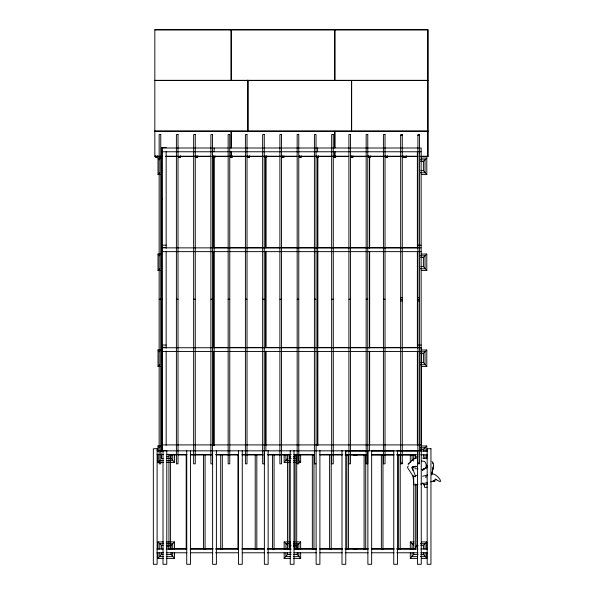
<?xml version="1.0" encoding="UTF-8"?>
<svg xmlns="http://www.w3.org/2000/svg" width="594" height="594" viewBox="0 0 594 594"><rect width="100%" height="100%" fill="white"/><g stroke="black" fill="none" stroke-linecap="round" stroke-linejoin="round"><path stroke-width="0.89" d="M412.741 470.359L412.86 467.211M424.324 484.496L424.762 487.503L427.071 487.102M423.552 468.777L422.609 469.706L422.735 470.507L423.047 469.334M432.291 471.822L431.816 474.175L433.702 464.82L432.514 463.112M413.372 476.707L413.573 476.173L413.372 476.707L407.729 467.946L407.581 467.01L408.293 466.015M413.476 466.401L412.563 467.456L412.57 468.339L415.392 476.032L415.02 476.819L415.466 475.579L416.839 475.386M161.397 552.65L161.397 554.484L158.011 558.412L158.011 552.917M287.548 458.523L284.155 462.451L290.57 462.451M287.548 552.65L287.548 554.484L284.155 558.412L284.155 552.917M410.306 455.13L410.306 462.451L413.699 458.523M413.699 552.65L413.699 554.484L410.306 558.412L410.306 552.917M161.672 174.577L158.011 174.577L159.779 172.802M161.672 270.537L158.011 270.537L159.779 268.763M161.672 366.491L158.011 366.491L159.779 364.723M421.302 174.577L426.796 174.577L423.403 170.641L423.403 161.479L426.796 158.086L421.302 158.086M163.506 462.451L158.011 462.451L159.779 460.684M421.302 270.537L426.796 270.537L423.403 266.602L423.403 257.44L426.796 254.046L421.302 254.046M166.691 545.322L171.102 545.322L174.495 541.928L174.495 549.257M421.302 366.491L426.796 366.491L423.403 362.563L423.403 353.4L426.796 350.007L421.302 350.007M297.252 548.982L297.252 545.322L300.646 541.928L296.978 541.928M420.76 449.361L423.403 449.361L426.796 445.968L426.796 451.462M423.403 548.982L423.403 545.322L426.796 541.928L421.302 541.928M431.385 474.91C432.536 470.975 442.159 479.722 440.243 481.697L435.046 479.113L436.464 479.618L434.964 479.648M410.499 461.842L408.048 464.174L409.214 463.743M413.61 466.661L411.642 467.968L414.263 466.401L412.719 467.003L415.303 466.216L414.731 467.226L416.505 466.327L414.627 466.483M426.284 476.499L425.519 476.93L426.136 477.799M423.047 469.401L426.069 467.894L426.188 464.308L424.725 461.419L421.658 461.018M414.701 476.358L415.392 476.032M427.539 484.036L423.5 484.934L422.772 482.818M423.418 469.379L426.069 467.894L422.898 469.735L421.257 469.46M413.899 458.746L416.431 457.952L413.929 458.583M422.572 476.262L427.531 474.992M427.324 482.632L420.545 484.036M430.754 481.853L435.046 480.888L434.162 480.643M425.052 467.99L427.39 467.515M414.746 485.046L418.057 484.466M154.834 29.863L231.118 29.863M231.252 29.863L334.756 29.863M334.89 29.863L427.947 29.863M154.834 80.324L231.118 80.324L231.118 29.7L154.834 29.7L154.834 156.415L162.184 156.415M427.947 80.324L334.89 80.324L334.89 29.7L427.947 29.7L427.947 156.415L420.574 156.415M154.834 80.457L247.891 80.457M427.947 80.457L351.663 80.457L351.663 131.081L427.947 131.081M246.963 80.487L248.812 80.487M154.834 131.081L247.891 131.081M248.025 131.081L351.529 131.081L351.529 80.457L248.025 80.457L248.025 131.237M154.834 131.207L231.118 131.207L231.118 147.906M427.947 131.207L334.89 131.207L334.89 147.906M246.963 131.371L248.812 131.371M400.66 135.343L402.279 135.343M417.916 135.343L419.535 135.343M162.377 147.594L166.157 147.594M162.377 148.003L228.133 148.003M229.841 148.003L421.146 148.003L421.146 450.839L157.039 450.839M162.377 151.774L228.133 151.774M229.841 151.774L421.146 151.774M154.834 156.259L162.184 156.259M165.86 156.259L210.892 156.259M212.734 156.259L231.118 156.259M231.252 156.259L296.866 156.259M298.715 156.259L334.756 156.259M334.89 156.259L348.715 156.259M350.557 156.259L417.812 156.259M420.574 156.259L427.947 156.259M165.86 156.415L210.892 156.415M212.734 156.415L231.118 156.415L231.118 151.619M296.866 156.415L231.252 156.415L231.252 151.619M298.715 156.415L334.756 156.415L334.756 151.619M348.715 156.415L334.89 156.415L334.89 151.619M350.557 156.415L417.812 156.415M155.643 156.779L157.254 156.779M180.442 156.779L178.824 156.779L178.824 157.566L180.442 157.566L180.442 155.717M196.072 156.779L197.691 156.779M213.328 156.779L214.939 156.779M230.576 156.779L232.195 156.779M247.824 156.779L249.443 156.779M265.08 156.779L266.699 156.779M282.328 156.779L283.947 156.779M299.584 156.779L301.195 156.779M316.832 156.779L318.451 156.779M334.08 156.779L335.699 156.779M351.336 156.779L352.955 156.779M368.584 156.779L370.203 156.779M385.84 156.779L387.451 156.779M403.088 156.779L406.326 156.779M426.247 156.779L427.858 156.779L427.858 30.22M158.011 174.577L158.011 158.086L161.672 158.086M420.396 159.86L425.022 159.86L425.022 172.802L420.396 172.802M420.76 161.479L423.403 161.479M420.76 170.641L423.403 170.641M162.377 199.213L161.605 199.213L161.605 147.46L162.377 147.46L162.377 450.839M162.377 199.354L161.605 199.354L161.605 299.086L162.377 299.086M162.377 245.174L166.157 245.174M417.374 245.174L421.146 245.174M161.605 247.327L162.377 247.327M162.377 247.468L166.157 247.468M245.419 247.735L213.996 247.735L213.996 157.106M247.267 247.735L265.756 247.735L265.756 157.106M265.889 247.735L279.752 247.735M281.601 247.735L317.642 247.735L317.642 157.106M365.83 247.735L317.775 247.735L317.775 157.106M367.679 247.735L369.527 247.735L369.527 157.106M369.661 247.735L417.471 247.735M162.377 247.869L228.133 247.869M229.841 247.869L421.146 247.869M161.605 251.106L162.377 251.106M162.377 251.641L228.133 251.641M229.841 251.641L421.146 251.641M158.011 270.537L158.011 254.046L161.672 254.046M420.396 255.821L425.022 255.821L425.022 268.763L420.396 268.763M420.76 257.44L423.403 257.44M420.76 266.602L423.403 266.602M400.66 297.446L402.279 297.446M417.916 297.446L419.535 297.446M159.147 299.198L160.759 299.198M162.377 299.22L161.605 299.22L161.605 398.953L162.377 398.953M176.396 299.198L178.014 299.198M193.644 299.198L195.263 299.198M210.9 299.198L212.518 299.198M228.148 299.198L229.767 299.198M245.404 299.198L247.015 299.198M262.652 299.198L264.271 299.198M279.9 299.198L281.519 299.198M297.156 299.198L298.775 299.198M314.404 299.198L316.023 299.198M331.66 299.198L333.279 299.198M348.908 299.198L350.527 299.198M366.164 299.198L367.775 299.198M383.412 299.198L385.031 299.198M400.66 299.198L402.279 299.198M417.916 299.198L419.535 299.198M400.66 300.95L402.279 300.95M417.916 300.95L419.535 300.95M162.377 345.04L166.157 345.04M417.374 345.04L421.146 345.04M161.605 347.2L162.377 347.2M162.377 347.334L166.157 347.334M245.419 347.601L213.996 347.601L213.996 251.433M247.267 347.601L265.756 347.601L265.756 251.433M265.889 347.601L279.752 347.601M281.601 347.601L317.642 347.601L317.642 247.869M365.83 347.601L317.775 347.601L317.775 251.433M367.679 347.601L369.527 347.601L369.527 251.433M369.661 347.601L417.471 347.601M162.377 347.735L228.133 347.735M229.841 347.735L421.146 347.735M158.011 366.491L158.011 350.007L161.672 350.007M161.605 350.972L162.377 350.972M162.377 351.514L228.133 351.514M229.841 351.514L421.146 351.514M420.396 351.782L425.022 351.782L425.022 364.723L420.396 364.723M420.76 353.4L423.403 353.4M420.76 362.563L423.403 362.563M162.377 399.086L161.605 399.086L161.605 450.839M162.377 444.913L228.133 444.913M229.841 444.913L421.146 444.913M158.011 451.462L158.011 445.968L161.672 445.968M421.302 445.968L426.796 445.968M420.396 447.742L425.022 447.742L425.022 451.44M162.377 450.705L166.157 450.705M345.641 451.024L366.038 451.024M371.599 451.024L393.859 451.024M396.644 451.024L417.968 451.024M420.752 451.024L427.242 451.024M157.039 454.618L163.506 454.618M166.283 454.618L186.999 454.618M190.318 454.618L211.583 454.618M215.585 454.618L238.639 454.618M242.092 454.618L262.622 454.618M267.233 454.618L291.209 454.618M293.867 454.618L314.263 454.618M319.75 454.618L342.864 454.618M366.038 454.796L345.641 454.796L345.641 450.839M371.599 454.796L393.859 454.796M396.644 454.796L417.968 454.796M420.752 454.796L427.242 454.796M168.948 454.93L176.344 454.93M178.185 454.93L186.516 454.93M190.206 454.93L211.486 454.93M216.082 454.93L238.335 454.93M242.003 454.93L263.291 454.93M267.894 454.93L289.167 454.93M295.099 454.93L296.948 454.93M298.797 454.93L314.516 454.93M320.047 454.93L342.263 454.93M345.003 454.93L348.73 454.93M350.549 454.93L366.335 454.93M371.851 454.93L394.06 454.93M396.822 454.93L415.317 454.93M353.319 455.041L357.091 455.041M166.402 456.771L168.948 456.771M289.167 456.771L290.86 456.771M293.399 456.771L295.099 456.771M415.317 456.771L417.857 456.771M289.167 458.39L290.86 458.39M293.399 458.39L295.099 458.39M163.164 458.523L161.397 458.523L161.397 453.942M166.691 458.523L171.102 458.523L174.495 462.451L174.495 455.13M289.315 458.523L291.075 458.523M293.726 458.523L295.485 458.523M160.707 460.684L163.476 460.684M166.253 460.684L172.72 460.684L172.72 455.138M290.555 460.684L285.929 460.684L285.929 455.138M293.325 460.684L295.173 460.684M166.253 462.451L174.495 462.451M293.317 462.451L295.151 462.451M298.812 462.451L300.646 462.451L300.646 455.13M400.66 463.045L402.279 463.045M417.916 463.045L419.535 463.045M316.023 463.832L314.404 463.832L314.404 134.563L316.023 134.563L316.119 564.3L319.899 564.3L319.899 450.482M158.011 549.257L158.011 541.928L163.506 541.928M166.253 541.928L174.495 541.928M284.155 549.257L284.155 541.928L290.57 541.928M293.317 541.928L295.151 541.928M410.306 549.257L410.306 541.928L413.973 541.928M163.476 543.703L159.779 543.703L159.779 549.25M166.253 543.703L172.72 543.703L172.72 549.25M290.555 543.703L285.929 543.703L285.929 549.25M293.325 543.703L295.173 543.703M297.022 543.703L298.871 543.703L298.871 549.25M413.929 543.703L412.08 543.703L412.08 549.25M420.396 543.703L425.022 543.703L425.022 549.25M289.167 545.092L290.86 545.092M293.399 545.092L295.099 545.092M158.011 541.928L161.397 545.322L163.164 545.322M289.315 545.322L291.075 545.322M293.726 545.322L297.252 545.322M416.349 545.322L418.109 545.322M420.76 545.322L423.403 545.322M289.167 546.71L290.86 546.762M293.399 546.71L295.099 546.762M166.402 546.799L168.948 546.799M417.857 546.896L415.317 546.896L416.936 546.844L416.936 484.348M168.948 548.871L186.516 548.871M190.206 548.871L213.335 548.871M216.082 548.871L238.335 548.871M242.003 548.871L264.211 548.871M267.894 548.871L289.167 548.871M295.099 548.871L316.364 548.871M320.047 548.871L342.263 548.871M345.003 548.871L368.183 548.871M371.851 548.871L394.06 548.871M396.822 548.871L415.317 548.871M353.319 548.982L357.091 548.982M156.927 549.005L163.491 549.005M166.268 549.005L186.887 549.005M190.332 549.005L212.734 549.005M215.503 549.005L238.588 549.005M242.159 549.005L264.434 549.005M267.144 549.005L291.209 549.005M293.941 549.005L316.55 549.005M319.899 549.005L342.322 549.005M345.092 549.005L368.169 549.005M371.718 549.005L394.022 549.005M396.71 549.005L418.028 549.005M420.767 549.005L427.257 549.005M156.927 552.776L163.491 552.776M166.268 552.776L186.887 552.776M190.332 552.776L212.734 552.776M215.503 552.776L238.588 552.776M242.159 552.776L264.434 552.776M267.144 552.776L291.209 552.776M293.941 552.776L316.55 552.776M319.899 552.776L342.322 552.776M345.092 552.776L368.169 552.776M371.718 552.776L394.022 552.776M396.71 552.776L418.028 552.776M420.767 552.776L427.257 552.776M161.397 554.484L163.164 554.484M166.691 554.484L171.102 554.484L174.495 558.412L174.495 552.917M287.548 554.484L291.075 554.484M293.726 554.484L297.252 554.484L300.646 558.412L300.646 552.917M413.699 554.484L418.109 554.484M420.76 554.484L423.403 554.484L426.796 558.412L426.796 552.917M163.476 556.637L159.779 556.637L159.779 552.947M166.253 556.637L172.72 556.637L172.72 552.947M290.555 556.637L285.929 556.637L285.929 552.947M293.325 556.637L298.871 556.637L298.871 552.947M417.627 556.637L412.08 556.637L412.08 552.947M420.396 556.637L425.022 556.637L425.022 552.947M158.011 558.412L163.506 558.412M166.253 558.412L174.495 558.412M284.155 558.412L290.57 558.412M293.317 558.412L300.646 558.412M410.306 558.412L417.634 558.412M421.302 558.412L426.796 558.412M414.79 468.718L417.961 468.785M433.048 480.813L435.046 480.888M426.626 458.338L422.824 458.063L424.153 458.271M158.011 158.086L159.779 159.86M158.011 254.046L159.779 255.821M410.306 541.928L413.699 545.322M300.646 462.451L298.871 460.684L298.871 455.138M158.011 350.007L159.779 351.782M284.155 541.928L287.548 545.322M158.011 445.968L159.779 447.742M433.42 463.32L431.994 461.434M422.156 469.423L422.735 470.507M412.934 475.594L413.847 484.333M426.796 158.086L426.796 174.577M426.796 254.046L426.796 270.537M426.796 350.007L426.796 366.491M426.796 455.13L426.796 458.791M426.796 541.928L426.796 549.257M425.022 455.138L425.022 457.907M423.403 449.361L423.403 451.195M423.403 454.856L423.403 456.689M423.403 552.65L423.403 554.484M421.25 347.601L421.25 564.3L417.471 564.3L417.471 450.482M417.374 151.685L417.374 248.344M417.374 251.552L417.374 348.21M417.374 351.418L417.374 445.322M415.317 454.61L415.317 457.373M415.317 484.065L415.317 549.443M413.699 454.61L413.699 461.055M413.699 477.621L413.699 549.405M412.08 455.138L412.08 460.684M406.326 155.717L406.326 157.566L403.088 157.566L403.088 155.717M404.707 156.779L404.707 157.566M400.222 454.61L400.222 549.405M398.604 454.61L398.604 549.405M397.527 450.482L397.527 564.3L393.755 564.3L393.755 450.482M387.451 155.717L387.451 157.566L385.84 157.566L385.84 155.717M382.974 454.61L382.974 549.405M381.355 454.61L381.355 549.405M371.651 450.482L371.651 564.3L367.879 564.3L367.879 450.594M370.203 155.717L370.203 157.566L368.584 157.566L368.584 155.717M369.661 157.083L369.661 248.337M369.661 251.425L369.661 348.21M369.661 351.292L369.661 445.314M369.527 351.299L369.527 445.567M369.394 444.913L369.394 450.839M365.718 454.61L365.718 549.405M364.1 454.61L364.1 549.405M352.955 155.717L352.955 157.566L351.336 157.566L351.336 155.717M348.47 454.61L348.47 549.405M346.851 454.61L346.851 549.405M345.775 450.482L345.775 564.3L341.996 564.3L341.996 450.482M335.699 155.717L335.699 157.566L334.08 157.566L334.08 155.717M334.756 147.906L334.756 131.207L231.252 131.207L231.252 147.906M331.214 454.61L331.214 549.405M329.596 454.61L329.596 549.405M318.451 155.717L318.451 157.566L316.832 157.566L316.832 155.717M317.775 351.299L317.775 445.567M317.642 148.003L317.642 151.774M317.642 347.735L317.642 445.567M313.966 454.61L313.966 549.405M312.347 454.61L312.347 549.405M301.195 155.717L301.195 157.566L299.584 157.566L299.584 155.717M300.646 541.928L300.646 549.257M297.52 547.98L297.52 548.514M297.252 552.65L297.252 554.484M296.71 454.61L296.71 549.405M295.099 454.232L295.099 549.405M294.015 450.482L294.015 564.3L290.243 564.3L290.243 450.482M289.167 454.232L289.167 549.405M287.548 454.61L287.548 549.405M286.739 547.98L286.739 548.514M284.155 455.13L284.155 462.451M283.947 155.717L283.947 157.566L282.328 157.566L282.328 155.717M274.072 454.61L274.072 549.405M272.453 454.61L272.453 549.405M268.139 450.482L268.139 564.3L264.367 564.3L264.367 450.594M266.699 155.717L266.699 157.566L265.08 157.566L265.08 155.717M265.889 156.757L265.889 247.869M265.889 251.106L265.889 347.735M265.889 350.972L265.889 450.839M265.756 351.299L265.756 445.567M256.823 454.61L256.823 549.405M255.205 454.61L255.205 549.405M249.443 155.717L249.443 157.566L247.824 157.566L247.824 155.717M247.824 80.108L247.824 131.838M242.263 450.482L242.263 564.3L238.491 564.3L238.491 450.482M237.949 454.61L237.949 549.405M232.195 155.717L232.195 157.566L230.576 157.566L230.576 155.717M222.319 454.61L222.319 549.405M220.701 454.61L220.701 549.405M216.387 450.482L216.387 564.3L212.615 564.3L212.615 450.594M214.939 155.717L214.939 157.566L213.328 157.566L213.328 155.717M214.13 148.003L214.13 151.774M214.13 247.869L214.13 251.641M214.13 347.735L214.13 351.514M213.996 351.299L213.996 445.567M213.862 157.232L213.862 247.683M213.862 251.559L213.862 347.549M213.862 351.433L213.862 445.574M205.064 454.61L205.064 549.405M203.452 454.61L203.452 549.405M197.691 155.717L197.691 157.566L196.072 157.566L196.072 155.717M190.511 450.482L190.511 564.3L186.739 564.3L186.739 450.482M186.197 454.61L186.197 549.405M171.102 454.856L171.102 458.523M171.102 545.322L171.102 548.982M171.102 552.65L171.102 554.484M170.567 454.61L170.567 549.405M168.948 454.232L168.948 549.405M166.788 450.482L166.788 564.3L163.016 564.3L163.016 450.482M166.157 151.774L166.157 248.329M166.157 251.165L166.157 348.203M166.157 351.032L166.157 445.3M161.702 347.2L161.702 398.953M161.702 399.086L161.702 450.839M161.397 161.479L161.397 170.641M161.397 257.44L161.397 266.602M161.397 353.4L161.397 362.563M161.397 449.361L161.397 451.195M161.397 545.322L161.397 548.982M158.011 454.21L158.011 462.451M157.254 155.717L157.254 157.559L155.643 157.559L155.643 155.717M433.65 465.555L432.714 469.817L433.65 465.555M334.756 29.7L231.252 29.7L231.252 80.324L334.756 80.324L334.756 29.7M160.759 134.563L159.147 134.563L159.147 463.832L160.759 463.832L160.759 134.563M178.014 134.563L176.396 134.563L176.396 463.832L178.014 463.832L178.014 134.563M195.263 134.563L193.644 134.563L193.644 463.832L195.263 463.832L195.263 134.563M212.518 134.563L210.9 134.563L210.9 463.832L212.518 463.832L212.518 134.563M229.767 134.563L228.148 134.563L228.148 463.832L229.767 463.832L229.767 134.563M247.015 134.563L245.404 134.563L245.404 463.832L247.015 463.832L247.015 134.563M264.271 134.563L262.652 134.563L262.652 463.832L264.271 463.832L264.271 134.563M281.519 134.563L279.9 134.563L279.9 463.832L281.519 463.832L281.519 134.563M298.775 134.563L297.156 134.563L297.156 463.832L298.775 463.832L298.775 134.563M333.279 134.563L331.66 134.563L331.66 463.832L333.279 463.832L333.279 134.563M350.527 134.563L348.908 134.563L348.908 463.832L350.527 463.832L350.527 134.563M367.775 134.563L366.164 134.563L366.164 463.832L367.775 463.832L367.775 134.563M385.031 134.563L383.412 134.563L383.412 463.832L385.031 463.832L385.031 134.563M402.279 134.563L400.66 134.563L400.66 463.832L402.279 463.832L402.279 134.563M419.535 134.563L417.916 134.563L417.916 463.832L419.535 463.832L419.535 134.563M157.113 448.745L153.341 448.745L153.341 564.3L157.113 564.3L157.113 448.745M430.954 448.745L427.175 448.745L427.175 564.3L430.954 564.3L430.954 448.745M427.175 465.718L426.603 465.317L427.324 466.186L427.175 465.718"/></g></svg>
